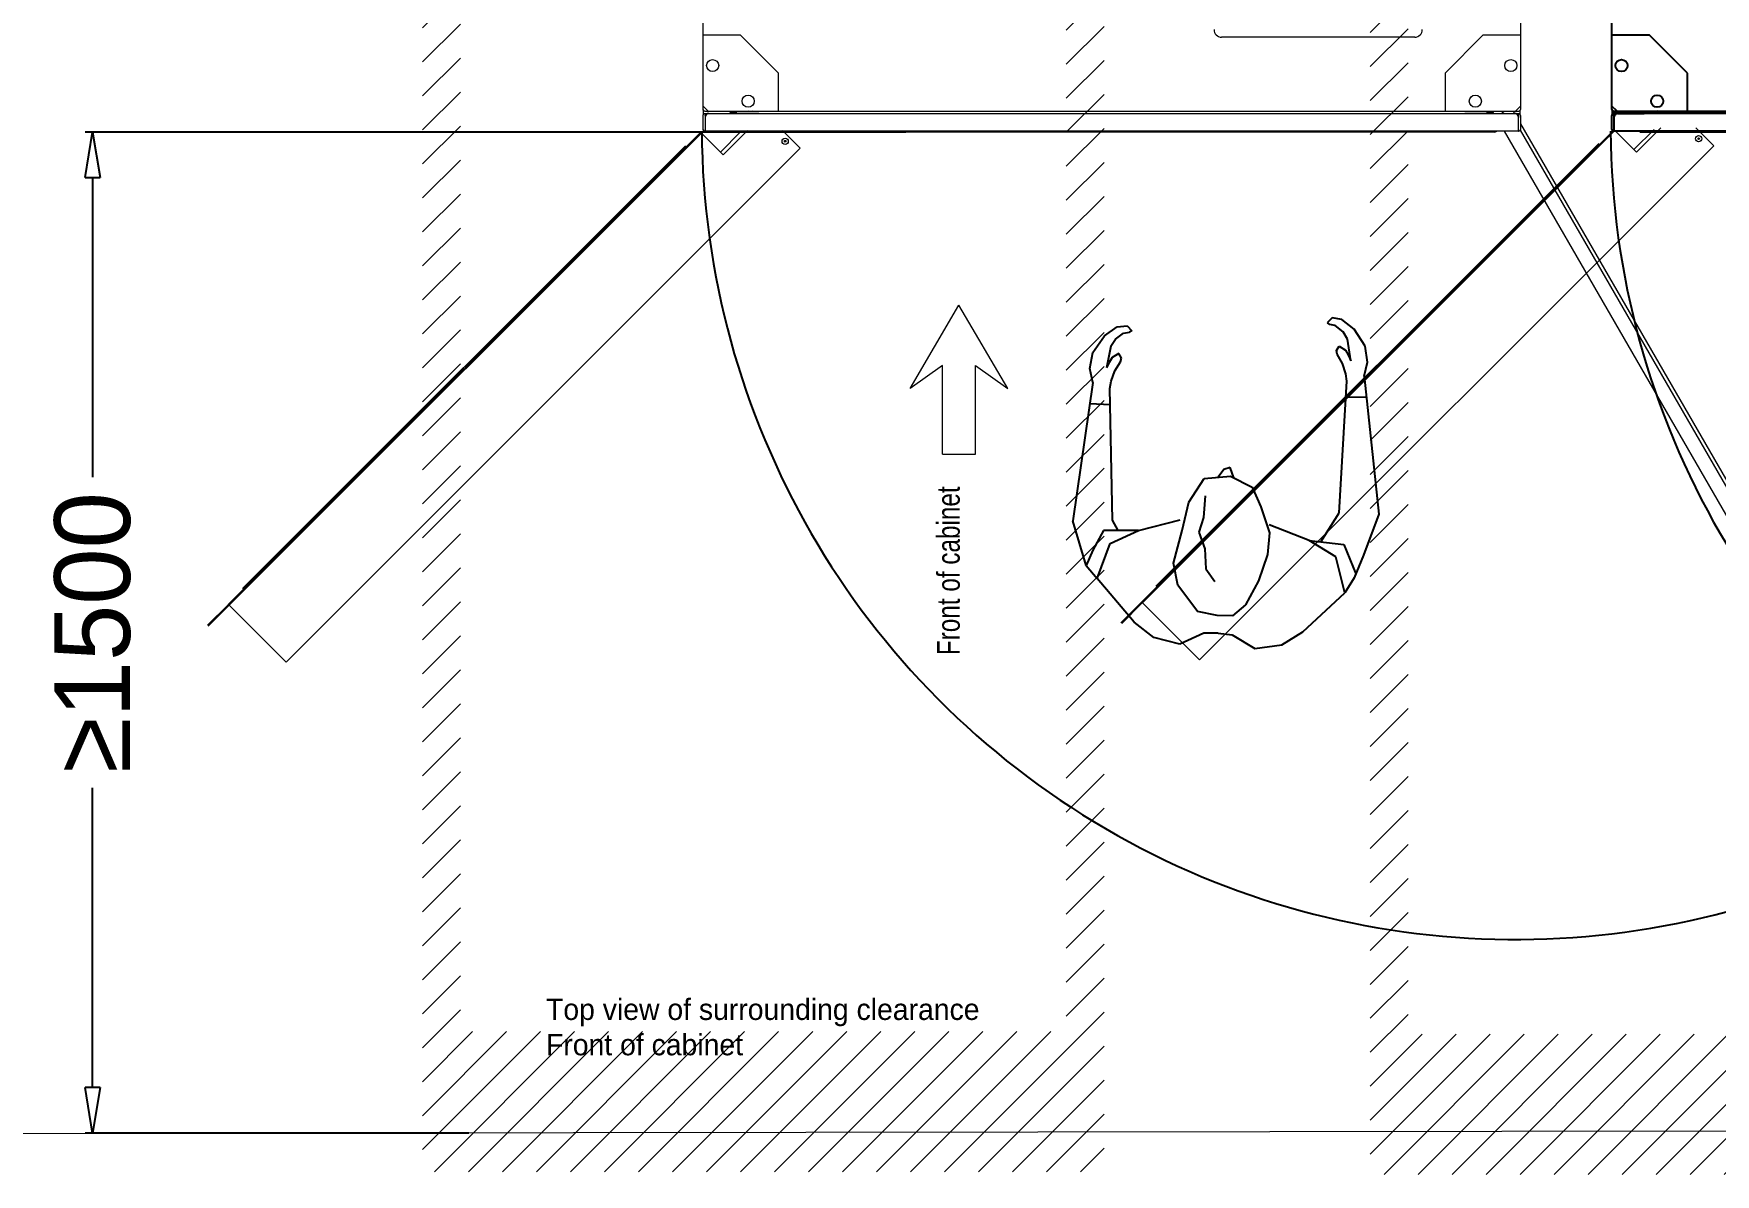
# Model space of a CAD drawing. Header units: inches. Extents: x -4705 to 38647, y 7098 to 31800.
# Drawn here: x 15152 to 17373, y 26489 to 27996 of the extents above; entities that cross this region are included whole.
import ezdxf
from ezdxf.enums import TextEntityAlignment as Align

# ---------------------------------------------------------------- set-up
doc = ezdxf.new("R2010")
doc.units = ezdxf.units.IN
doc.header["$LTSCALE"] = 10
doc.header["$MEASUREMENT"] = 0
doc.layers.get('0').update_dxf_attribs({"lineweight": 0})
doc.layers.get('Defpoints').update_dxf_attribs({"lineweight": 0})
doc.layers.add('00_COMPONENTS', color=7, linetype='Continuous', lineweight=0)
for name, color, linetype in [('DIM', 7, 'Continuous'), ('E-NO', 7, 'Continuous'), ('L1', 4, 'Continuous')]:
    doc.layers.add(name, color=color, linetype=linetype)
doc.styles.add('DWGTransNewTextStyle', font='SourceHanSansCN-Normal.ttf')
doc.styles.get("Standard").update_dxf_attribs({"font": 'SourceHanSansCN-Normal.ttf'})
doc.dimstyles.get("Standard").update_dxf_attribs({"dimtxt": 60, "dimasz": 30, "dimexe": 0.18, "dimexo": 0.0625, "dimgap": 5, "dimtad": 0, "dimtoh": 1, "dimdec": 0, "dimdsep": 46, "dimtxsty": 'Standard', "dimblk": 'CLOSEDBLANK', "dimcen": 0.09, "dimadec": 0, "dimazin": 0, "dimtfac": 1, "dimtdec": 0, "dimtofl": 0, "dimtmove": 0, "dimatfit": 3, "dimldrblk": 'CLOSEDBLANK', "dimfxl": 1, "dimtolj": 1, "dimtzin": 0, "dimarcsym": 0})
pattern_1 = [(45, (9921.96, 30655.774), (-22.45064, 22.45064), [])]

# ---------------------------------------------------------------- blocks, each defined once
blk = doc.blocks.new('xc-pcs-01')
at = {"color": 7, "linetype": 'Continuous'}
for p, q in [((877.4, 832), (877.4, -232)), ((900.4, 837), (900.4, -237)), ((901.7, 805), (901.7, -203)), ((873.9, -136), (873.9, 736)), ((823.9, -140), (773.9, -190)), ((833.9, -140), (823.9, -140)), ((863.9, -140), (833.9, -140)), ((873.9, -140), (863.9, -140)), ((873.9, -140), (873.9, -136)), ((873.9, -232.9), (873.9, -140)), ((873.9, -172.5), (874.4, -172.5)), ((874.4, -173.1), (873.9, -173.9)), ((874.4, -195.3), (874.4, -166)), ((773.9, -190), (773.9, -240)), ((874.4, -179.1), (873.9, -179.9)), ((877.4, -195.3), (874.4, -195.3)), ((874.4, -197), (877.4, -197)), ((875.4, -204), (875.4, -197)), ((877, -232), (877, -197)), ((875.9, -204), (873.9, -204)), ((157.9, -240), (773.9, -240)), ((773.9, -240), (866.9, -240)), ((873.9, -232.9), (866.9, -240)), ((866.9, -240), (870.9, -240)), ((873.9, -237), (873.9, -232.9)), ((878.3, -239), (873.9, -239)), ((877, -232), (877.2, -232.4)), ((877.4, -233.1), (877.4, -237)), ((877.4, -237), (882.4, -237)), ((879.4, -235.9), (879.4, -237)), ((880.5, -236.9), (880, -236.8)), ((880.4, -240), (897.4, -240)), ((882.4, -237), (900.4, -237)), ((897.4, -240), (898.9, -239.6)), ((898.9, -239.6), (900, -238.5)), ((900, -238.5), (900.4, -237))]:
    blk.add_line(p, q, dxfattribs=at)
at = {"color": 1, "linetype": 'Continuous'}
for centre in [(860.9, -180), (860.9, -180), (813.9, -227), (813.9, -227)]:
    blk.add_circle(centre, 8, dxfattribs=at)
at = {"color": 7, "linetype": 'Continuous'}
for centre, radius, start, end in [((874.4, -197.5), 2.5, 90, 101.6953), ((874.4, -197.5), 0.5, 90, 120), ((870.9, -237), 3, 270, 0), ((871.4, -237.5), 2.5, 270, 0), ((882.7, -232), 5.71, 180.0401, 200.3125), ((882.4, -232), 5, 180, 270), ((880.4, -237), 3, 180, 270), ((897.4, -237), 3, 270, 0)]:
    blk.add_arc(centre, radius, start, end, dxfattribs=at)
for points, knots in [([(877, -232), (877, -232.3), (877.1, -233), (877.3, -233.7), (877.4, -234)], [0, 0, 0, 0, 0.481419, 1, 1, 1, 1]), ([(880, -236.8), (879.9, -236.7), (879.7, -236.6), (879.5, -236.5), (879.4, -236.4)], [0, 0, 0, 0, 0.497592, 1, 1, 1, 1]), ([(879.7, -236.6), (879.8, -236.6), (879.9, -236.6), (880, -236.6), (880, -236.6)], [0, 0, 0, 0, 0.49143, 1, 1, 1, 1]), ([(880, -236.6), (880.1, -236.6), (880.3, -236.5), (880.4, -236.4), (880.5, -236.4)], [0, 0, 0, 0, 0.480544, 1, 1, 1, 1])]:
    blk.add_open_spline(points, degree=3, knots=knots, dxfattribs=at)
blk = doc.blocks.new('pcs01')
at = {"layer": 'DIM', "color": 5}
blk.add_arc((-893.4, -233.5), 1074.9, 90.3786, 209.1122, dxfattribs=at)
at = {"layer": 'DIM', "color": 0, "rotation": 180}
blk.add_blockref('xc-pcs-01', (0, 600), dxfattribs=at)
blk = doc.blocks.new('A$C5128317A')
at = {"color": 4}
for p, q in [((122.4, 90.4), (90.7, 135)), ((90.7, 135), (205.5, 67.5)), ((0, 90.4), (122.4, 90.4)), ((0, 90.4), (0, 44.7)), ((90.7, 0), (205.5, 67.5)), ((0, 44.7), (122.4, 44.7)), ((122.4, 44.7), (90.7, 0))]:
    blk.add_line(p, q, dxfattribs=at)
blk = doc.blocks.new('MAN')
for p, q in [((-5.19, 7.06), (-6.78, 5.92)), ((-3.11, 7.47), (-5.19, 7.06)), ((-1.27, 6.52), (-3.11, 7.47)), ((0.96, 6.54), (2.78, 7.53)), ((2.78, 7.53), (4.87, 7.16)), ((4.87, 7.16), (6.48, 6.05)), ((-6.78, 5.92), (-9.85, 2.64)), ((-0.16, 6.47), (-1.27, 6.52)), ((-0.16, 6.47), (0.96, 6.54)), ((6.48, 6.05), (9.61, 2.84)), ((-3.04, 2.16), (-2.14, 4.11)), ((-2.14, 4.11), (-1.17, 5.03)), ((-1.17, 5.03), (0.02, 5.11)), ((0.02, 5.11), (1.59, 4.88)), ((1.59, 4.88), (3.26, 2.93)), ((-10.51, 1.42), (-9.85, 2.64)), ((-9.85, 2.64), (-8.95, -0.13)), ((3.26, 2.93), (3.71, 1.24)), ((9.61, 2.84), (8.77, 0.04)), ((10.54, 1.87), (9.61, 2.84)), ((-11.12, -0.41), (-10.51, 1.42)), ((-3.59, 0.06), (-3.04, 2.16)), ((1.15, 1.5), (0.39, 2.44)), ((1.34, -0.06), (1.15, 1.5)), ((10.1, 0.64), (10.54, 1.87)), ((10.54, 1.87), (11.83, -1.55)), ((-9.52, -1.13), (-10.62, 1.1)), ((-3.64, -1.65), (-3.59, 0.06)), ((3.71, 1.24), (3.21, -1.36)), ((8.77, 0.04), (6.62, -1.13)), ((9.36, -0.95), (10.1, 0.64)), ((-12.08, -3.7), (-11.12, -0.41)), ((-6.78, -1.26), (-9.52, -1.13)), ((-7.71, -1.22), (-8.98, -3.6)), ((-8.95, -0.13), (-6.78, -1.26)), ((-6.78, -1.26), (-3.57, -2.27)), ((1.9, -1.32), (1.34, -0.06)), ((6.62, -1.13), (3.43, -2.2)), ((6.62, -1.13), (9.36, -0.95)), ((8.21, -1.02), (8.73, -1.81)), ((-2.82, -3.65), (-3.64, -1.65)), ((1.6, -4.22), (1.61, -2.5)), ((1.61, -2.5), (1.9, -1.32)), ((3.21, -1.36), (2.84, -3.63)), ((8.73, -1.81), (9.62, -12.1)), ((11, -12.47), (11.83, -1.55)), ((-10.21, -14.42), (-12.08, -3.7)), ((-8.98, -3.6), (-8.87, -13.93)), ((-2.04, -5.15), (-2.82, -3.65)), ((2.84, -3.63), (1.77, -5.57)), ((-0.27, -5.89), (-2.04, -5.15)), ((-0.54, -5.78), (-0.22, -6.57)), ((1.77, -5.57), (-0.27, -5.89)), ((-0.22, -6.57), (0.28, -6.36)), ((0.28, -6.36), (0.68, -5.74)), ((11.12, -10.82), (9.52, -10.85)), ((-10.49, -12.79), (-8.89, -12.67)), ((9.56, -12.69), (9.34, -13.52)), ((9.62, -12.1), (9.56, -12.69)), ((11, -12.47), (11.3, -13.56)), ((-10.21, -14.42), (-10.4, -15.54)), ((-8.87, -13.93), (-8.76, -14.51)), ((-8.76, -14.51), (-8.45, -15.31)), ((8.95, -14.25), (8.89, -14.55)), ((9.34, -13.52), (8.95, -14.25)), ((9.61, -14.54), (9.81, -14.14)), ((9.78, -15.41), (9.99, -13.71)), ((9.81, -14.14), (9.99, -13.71)), ((11.3, -13.56), (11.14, -14.83)), ((-10.4, -15.54), (-10.12, -16.79)), ((-9.08, -15.56), (-8.71, -17.24)), ((-8.86, -15.97), (-9.08, -15.56)), ((-8.45, -15.31), (-7.99, -16)), ((8.89, -14.55), (9.11, -14.88)), ((9.11, -14.88), (9.61, -14.54)), ((9.78, -15.41), (9.45, -16)), ((11.14, -14.83), (10.32, -16.19)), ((-10.12, -16.79), (-9.17, -18.06)), ((-8.62, -16.35), (-8.86, -15.97)), ((-8.09, -16.64), (-8.62, -16.35)), ((-7.91, -16.3), (-8.09, -16.64)), ((-7.99, -16), (-7.91, -16.3)), ((8.22, -16.73), (8.4, -16.61)), ((8.62, -17.11), (8.22, -16.73)), ((8.85, -16.51), (8.4, -16.61)), ((9.39, -16.96), (8.62, -17.11)), ((9.45, -16), (8.85, -16.51)), ((10.32, -16.19), (9.39, -16.96)), ((-9.17, -18.06), (-8.17, -18.74)), ((-8.71, -17.24), (-8.32, -17.79)), ((-8.32, -17.79), (-7.68, -18.24)), ((-7.68, -18.24), (-7.22, -18.29)), ((-7.39, -18.82), (-7.03, -18.4)), ((-7.03, -18.4), (-7.22, -18.29)), ((-8.17, -18.74), (-7.39, -18.82))]:
    blk.add_line(p, q)
blk = doc.blocks.new('_ClosedBlank')
at = {"color": 0, "linetype": 'ByBlock', "lineweight": -2}
for p, q in [((-1, 0.167), (0, 0)), ((-1, 0.167), (-1, -0.167)), ((0, 0), (-1, -0.167))]:
    blk.add_line(p, q, dxfattribs=at)
blk = doc.blocks.new('*D53')
at = {"color": 0, "lineweight": -2, "ltscale": 30, "transparency": 16777216}
for p, q in [((16303.7, 27865.5), (15220.2, 27865.5)), ((15230.2, 27805.5), (15230.2, 27409.5)), ((15230.2, 26603.3), (15230.2, 26999.4)), ((15727, 26543.3), (15220.2, 26543.3))]:
    blk.add_line(p, q, dxfattribs=at)
at = {"layer": 'Defpoints', "color": 0, "transparency": 16777216}
for p in [(16308.7, 27865.5), (15230.2, 26543.3), (15732, 26543.3)]:
    blk.add_point(p, dxfattribs=at)
at = {"color": 0, "lineweight": -2, "transparency": 16777216, "xscale": 60, "yscale": 60, "zscale": 60}
for p, rotation in [((15230.2, 27865.5), 90), ((15230.2, 26543.3), 270)]:
    blk.add_blockref('_ClosedBlank', p, dxfattribs=dict(at, rotation=rotation))
at = {"color": 0, "ltscale": 50, "transparency": 16777216, "insert": (15230.2, 27204.4), "char_height": 100, "attachment_point": 5, "rotation": 90}
blk.add_mtext('\\A1;≥1500', dxfattribs=at)
blk = doc.blocks.new('_DotSmall')
at = {"color": 0, "linetype": 'ByBlock', "const_width": 0.5}
blk.add_lwpolyline([(-0.0625, 0, 1), (0.0625, 0, 1)], format="xyb", close=True, dxfattribs=at)

msp = doc.modelspace()

# ---------------------------------------------------------------- hatches: boundary and pattern name
h = msp.add_hatch()
h.set_pattern_fill('ANSI31', scale=10)
h.set_pattern_definition(pattern_1)
h.paths.add_polyline_path([(15715.768, 28777.182), (16515.768, 28777.182), (16515.768, 26677.182), (15715.768, 26677.182)], flags=16)
h.paths.add_polyline_path([(15665.768, 26492.145), (15665.768, 28827.182), (16565.768, 28827.182), (16565.768, 26492.145)])
h = msp.add_hatch()
h.set_pattern_fill('ANSI31', scale=10)
h.set_pattern_definition(pattern_1)
h.paths.add_polyline_path([(16966.883, 28773.686), (18416.883, 28773.686), (18416.883, 26673.686), (16966.883, 26673.686)], flags=16)
h.paths.add_polyline_path([(16916.883, 28823.686), (18466.883, 28823.686), (18466.883, 26488.648), (16916.883, 26488.648)])

# ---------------------------------------------------------------- linework, layer by layer
at = {"color": 7, "linetype": 'Continuous'}
for p, q in [((16035.76, 28609.269), (16035.76, 27993.269)), ((17115.76, 27993.269), (17115.76, 28609.269)), ((16035.76, 27993.269), (16035.76, 27900.339)), ((16085.76, 27993.269), (16035.76, 27993.269)), ((16135.76, 27943.269), (16085.76, 27993.269)), ((17065.76, 27993.269), (17015.76, 27943.269)), ((17115.76, 27993.269), (17065.76, 27993.269)), ((17115.76, 27900.339), (17115.76, 27993.269)), ((16135.76, 27933.269), (16135.76, 27943.269)), ((16135.76, 27903.269), (16135.76, 27933.269)), ((17015.76, 27943.269), (17015.76, 27933.269)), ((17015.76, 27933.269), (17015.76, 27903.269)), ((16042.83, 27893.269), (16035.76, 27900.339)), ((16035.76, 27900.339), (16035.76, 27896.269)), ((16036.76, 27888.868), (16036.76, 27893.269)), ((16038.76, 27893.269), (16042.83, 27893.269)), ((16038.76, 27889.769), (16038.76, 27884.769)), ((16042.673, 27889.769), (16038.76, 27889.769)), ((16042.83, 27893.269), (16135.76, 27893.269)), ((16043.76, 27890.152), (16043.401, 27890.001)), ((16043.76, 27890.152), (16078.76, 27890.152)), ((17107.76, 27889.769), (16043.76, 27889.769)), ((16071.76, 27891.269), (16071.76, 27893.269)), ((16071.76, 27891.769), (16078.76, 27891.769)), ((16078.76, 27892.769), (16078.76, 27889.769)), ((16080.475, 27889.769), (16080.475, 27892.769)), ((16080.475, 27892.769), (16109.795, 27892.769)), ((16096.697, 27892.769), (16095.831, 27893.269)), ((16102.697, 27892.769), (16101.831, 27893.269)), ((16103.31, 27893.269), (16103.31, 27892.769)), ((16135.76, 27893.269), (16135.76, 27903.269)), ((16135.76, 27893.269), (16139.76, 27893.269)), ((16139.76, 27893.269), (17011.76, 27893.269)), ((17011.76, 27893.269), (17015.76, 27893.269)), ((17015.76, 27903.269), (17015.76, 27893.269)), ((17015.76, 27893.269), (17108.69, 27893.269)), ((17041.724, 27892.769), (17071.044, 27892.769)), ((17071.044, 27892.769), (17071.044, 27889.769)), ((17072.76, 27892.769), (17072.76, 27889.769)), ((17072.76, 27891.769), (17079.76, 27891.769)), ((17072.76, 27890.152), (17090.76, 27890.152)), ((17079.76, 27891.269), (17079.76, 27893.269)), ((17090.76, 27890.269), (17093.76, 27893.269)), ((17090.76, 27889.769), (17090.76, 27890.269)), ((17106.76, 27893.269), (17106.76, 27890.769)), ((17106.76, 27890.152), (17107.76, 27890.152)), ((17107.76, 27890.152), (17108.118, 27890.001)), ((17115.76, 27900.339), (17108.69, 27893.269)), ((17108.69, 27893.269), (17112.76, 27893.269)), ((17112.76, 27889.769), (17110.76, 27889.769)), ((17112.76, 27889.769), (17112.76, 27884.769)), ((17114.76, 27888.868), (17114.76, 27893.269)), ((17115.76, 27896.269), (17115.76, 27900.339)), ((16035.76, 27886.769), (16035.76, 27869.769)), ((16035.76, 27869.769), (16036.154, 27868.279)), ((16036.154, 27868.279), (16037.274, 27867.167)), ((16037.274, 27867.167), (16038.76, 27866.769)), ((16039.866, 27887.769), (16038.76, 27887.769)), ((16038.76, 27884.769), (16038.76, 27866.769)), ((17112.76, 27866.769), (16038.76, 27866.769)), ((16038.866, 27886.711), (16038.998, 27887.144)), ((17112.76, 27887.769), (17111.653, 27887.769)), ((17112.76, 27866.769), (17112.76, 27884.769)), ((17115.76, 27869.769), (17115.76, 27886.769)), ((17080.809, 27865.469), (16072.809, 27865.469))]:
    msp.add_line(p, q, dxfattribs=at)
at = {"color": 1, "linetype": 'Continuous'}
msp.add_line((16975.76, 27990.769), (16720.76, 27990.769), dxfattribs=at)
at = {"color": 0, "ltscale": 50}
msp.add_lwpolyline([(14945.5, 29500.15), (18929.239, 29506.102), (18929.239, 26548.114), (14945.5, 26542.161)], close=True, dxfattribs=at)
at = {"color": 1, "linetype": 'Continuous'}
for centre in [(16048.76, 27953.269), (16048.76, 27953.269), (17102.76, 27953.269), (16095.76, 27906.269), (16095.76, 27906.269), (17055.76, 27906.269)]:
    msp.add_circle(centre, 8, dxfattribs=at)
for centre, start, end in [((16720.76, 28000.769), 180, 270), ((16975.76, 28000.769), 270, 0)]:
    msp.add_arc(centre, 10, start, end, dxfattribs=at)
at = {"color": 7, "linetype": 'Continuous'}
for centre, radius, start, end in [((16038.76, 27896.269), 3, 180, 270), ((16038.26, 27895.769), 2.5, 180, 270), ((16038.76, 27886.769), 3, 90, 180), ((16043.76, 27884.769), 5, 90, 180), ((16043.764, 27884.441), 5.711, 90.040119, 110.31249), ((16078.26, 27892.769), 0.5, 0, 30), ((16078.26, 27892.769), 2.5, 0, 11.69529), ((17073.26, 27892.769), 2.5, 168.30471, 180), ((17073.26, 27892.769), 0.5, 150, 180), ((17105.26, 27890.769), 1.5, 317.912699, 0), ((17107.754, 27884.443), 5.709, 70.102052, 89.940543), ((17107.76, 27884.769), 5, 0, 90), ((17112.76, 27896.269), 3, 270, 0), ((17112.76, 27886.769), 3, 0, 90), ((17113.26, 27895.769), 2.5, 270, 0), ((16038.76, 27869.769), 3, 180, 270), ((17080.809, 27870.469), 5, 270, 312.178013), ((17107.511, 27885.508), 5.28, 17.111728, 22.015798), ((17108.996, 27885.824), 3.763, 13.932672, 19.201143), ((17112.76, 27869.769), 3, 270.000227, 0), ((17112.651, 27869.922), 3.17, 294.737442, 305.263591), ((17112.655, 27869.92), 3.166, 305.229478, 316.748054), ((17112.759, 27869.823), 3.024, 316.729073, 327.495172), ((17112.871, 27869.749), 2.889, 327.542701, 331.807348), ((17112.972, 27869.696), 2.776, 331.7793, 340.491826)]:
    msp.add_arc(centre, radius, start, end, dxfattribs=at)
for points, knots in [([(16043.76, 27890.152), (16043.435, 27890.152), (16042.761, 27890.087), (16042.104, 27889.93), (16041.77, 27889.825)], [0, 0, 0, 0, 0.48141898, 1, 1, 1, 1]), ([(17109.673, 27889.823), (17109.455, 27889.823), (17108.983, 27889.749), (17108.552, 27889.55), (17108.336, 27889.422)], [0, 0, 0, 0, 0.46482756, 1, 1, 1, 1]), ([(16038.998, 27887.144), (16039.041, 27887.259), (16039.138, 27887.487), (16039.256, 27887.705), (16039.32, 27887.811)], [0, 0, 0, 0, 0.49759164, 1, 1, 1, 1]), ([(16039.14, 27887.479), (16039.14, 27887.425), (16039.147, 27887.314), (16039.166, 27887.205), (16039.179, 27887.15)], [0, 0, 0, 0, 0.49143013, 1, 1, 1, 1]), ([(16039.179, 27887.15), (16039.197, 27887.072), (16039.247, 27886.912), (16039.318, 27886.761), (16039.36, 27886.685)], [0, 0, 0, 0, 0.48054429, 1, 1, 1, 1]), ([(17112.55, 27887.062), (17112.504, 27887.193), (17112.398, 27887.452), (17112.266, 27887.698), (17112.194, 27887.818)], [0, 0, 0, 0, 0.49731519, 1, 1, 1, 1]), ([(17112.76, 27866.769), (17112.969, 27866.769), (17113.388, 27866.818), (17113.787, 27866.956), (17113.977, 27867.043)], [0, 0, 0, 0, 0.5000282, 1, 1, 1, 1])]:
    msp.add_open_spline(points, degree=3, knots=knots, dxfattribs=at)
at = {"layer": '00_COMPONENTS', "color": 7, "linetype": 'Continuous'}
for p, q in [((16094.774, 27867.6), (16062.692, 27835.517)), ((16164.515, 27844.003), (16140.918, 27867.6)), ((16615.35, 27244.861), (17239.018, 27868.529)), ((16616.41, 27243.8), (17240.078, 27867.468)), ((17626.755, 26944.444), (17094.25, 27866.769)), ((17645.608, 26949.555), (17115.266, 27868.133)), ((17649.505, 26951.805), (17115.76, 27876.279)), ((17240.078, 27867.468), (17268.716, 27838.831)), ((17265.181, 27842.366), (17291.706, 27868.892)), ((17300.798, 27870.913), (17268.716, 27838.831)), ((17370.54, 27847.316), (17346.943, 27870.913)), ((15409.325, 27241.548), (16032.994, 27865.216)), ((15410.386, 27240.487), (16034.054, 27864.155)), ((15428.064, 27262.407), (16012.841, 27847.185)), ((16034.054, 27864.155), (16062.692, 27835.517)), ((16059.157, 27839.053), (16085.682, 27865.579)), ((16634.088, 27265.721), (17218.865, 27850.498)), ((16691.717, 27168.493), (17370.54, 27847.316)), ((15485.693, 27165.18), (16164.515, 27844.003)), ((16616.41, 27243.8), (16615.35, 27244.861)), ((15381.748, 27213.971), (15408.972, 27241.194)), ((15410.033, 27240.134), (15382.809, 27212.91)), ((15410.386, 27240.487), (15409.325, 27241.548)), ((15410.386, 27240.487), (15485.693, 27165.18)), ((16587.772, 27217.284), (16614.996, 27244.507)), ((16616.057, 27243.447), (16588.833, 27216.223)), ((16616.41, 27243.8), (16691.717, 27168.493))]:
    msp.add_line(p, q, dxfattribs=at)
for centre, radius in [((16144.54, 27853.372), 4.145), ((16144.54, 27853.372), 1.09), ((17350.564, 27856.685), 4.145), ((17350.564, 27856.685), 1.09)]:
    msp.add_circle(centre, radius, dxfattribs=at)
for centre, radius, start in [((16616.41, 27243.093), 2, 120.466754), ((15410.386, 27239.78), 2, 120.466754), ((15410.386, 27239.78), 0.5, 45), ((16616.41, 27243.093), 0.5, 45)]:
    msp.add_arc(centre, radius, start, 135, dxfattribs=at)
at = {"layer": 'DIM', "color": 5}
msp.add_arc((17109.26, 27873.802), 1074.892, 180.378632, 299.112155, dxfattribs=at)

# ---------------------------------------------------------------- block references
at = {"color": 4, "xscale": 0.9580031999999999, "yscale": 0.9580031999999999, "zscale": 0.9580031999999999, "rotation": 90}
msp.add_blockref('A$C5128317A', (16438.704, 27439.983), dxfattribs=at)
at = {"layer": 'DIM', "rotation": 90}
msp.add_blockref('pcs01', (18075.76, 28767.19), dxfattribs=at)
at = {"layer": 'L1', "color": 2, "xscale": 16.83194658532554, "yscale": 16.83194658532554, "zscale": 16.83194658532554, "rotation": 176.100226721643}
msp.add_blockref('MAN', (16721.064, 27312.477), dxfattribs=at)

# ---------------------------------------------------------------- texts
at = {"lineweight": 0, "insert": (15828.787, 26645.559), "char_height": 28, "width": 1468.46082, "attachment_point": 7, "style": 'DWGTransNewTextStyle'}
msp.add_mtext('Top view of surrounding clearance \\PFront of cabinet', dxfattribs=at)
at = {"layer": 'E-NO', "color": 4, "linetype": 'Continuous', "style": 'DWGTransNewTextStyle', "width": 0.8}
msp.add_text('Front of cabinet', height=30, rotation=90, dxfattribs=at).set_placement((16360.037, 27286.023), align=Align.MIDDLE_CENTER)

# ---------------------------------------------------------------- dimensions: what is measured, and where the dimension line sits
at = {"color": 0, "ltscale": 30}
dim = msp.add_linear_dim(base=(15230.18, 26543.336), p1=(16308.701, 27865.469), p2=(15732.01, 26543.336), angle=90, text='≥1500', dimstyle='Standard', override={"dimtxt": 100, "dimasz": 60, "dimexe": 10, "dimexo": 5, "dimgap": 4, "dimzin": 0, "dimtxsty": 'Standard', "dimcen": 5.0292, "dimatfit": 2, "dimldrblk": 'DotSmall'}, dxfattribs=at)
dim.commit()
dim.dimension.update_dxf_attribs({"geometry": '*D53', "text_midpoint": (15230.18, 27204.403)})

doc.saveas('drawing.dxf')
